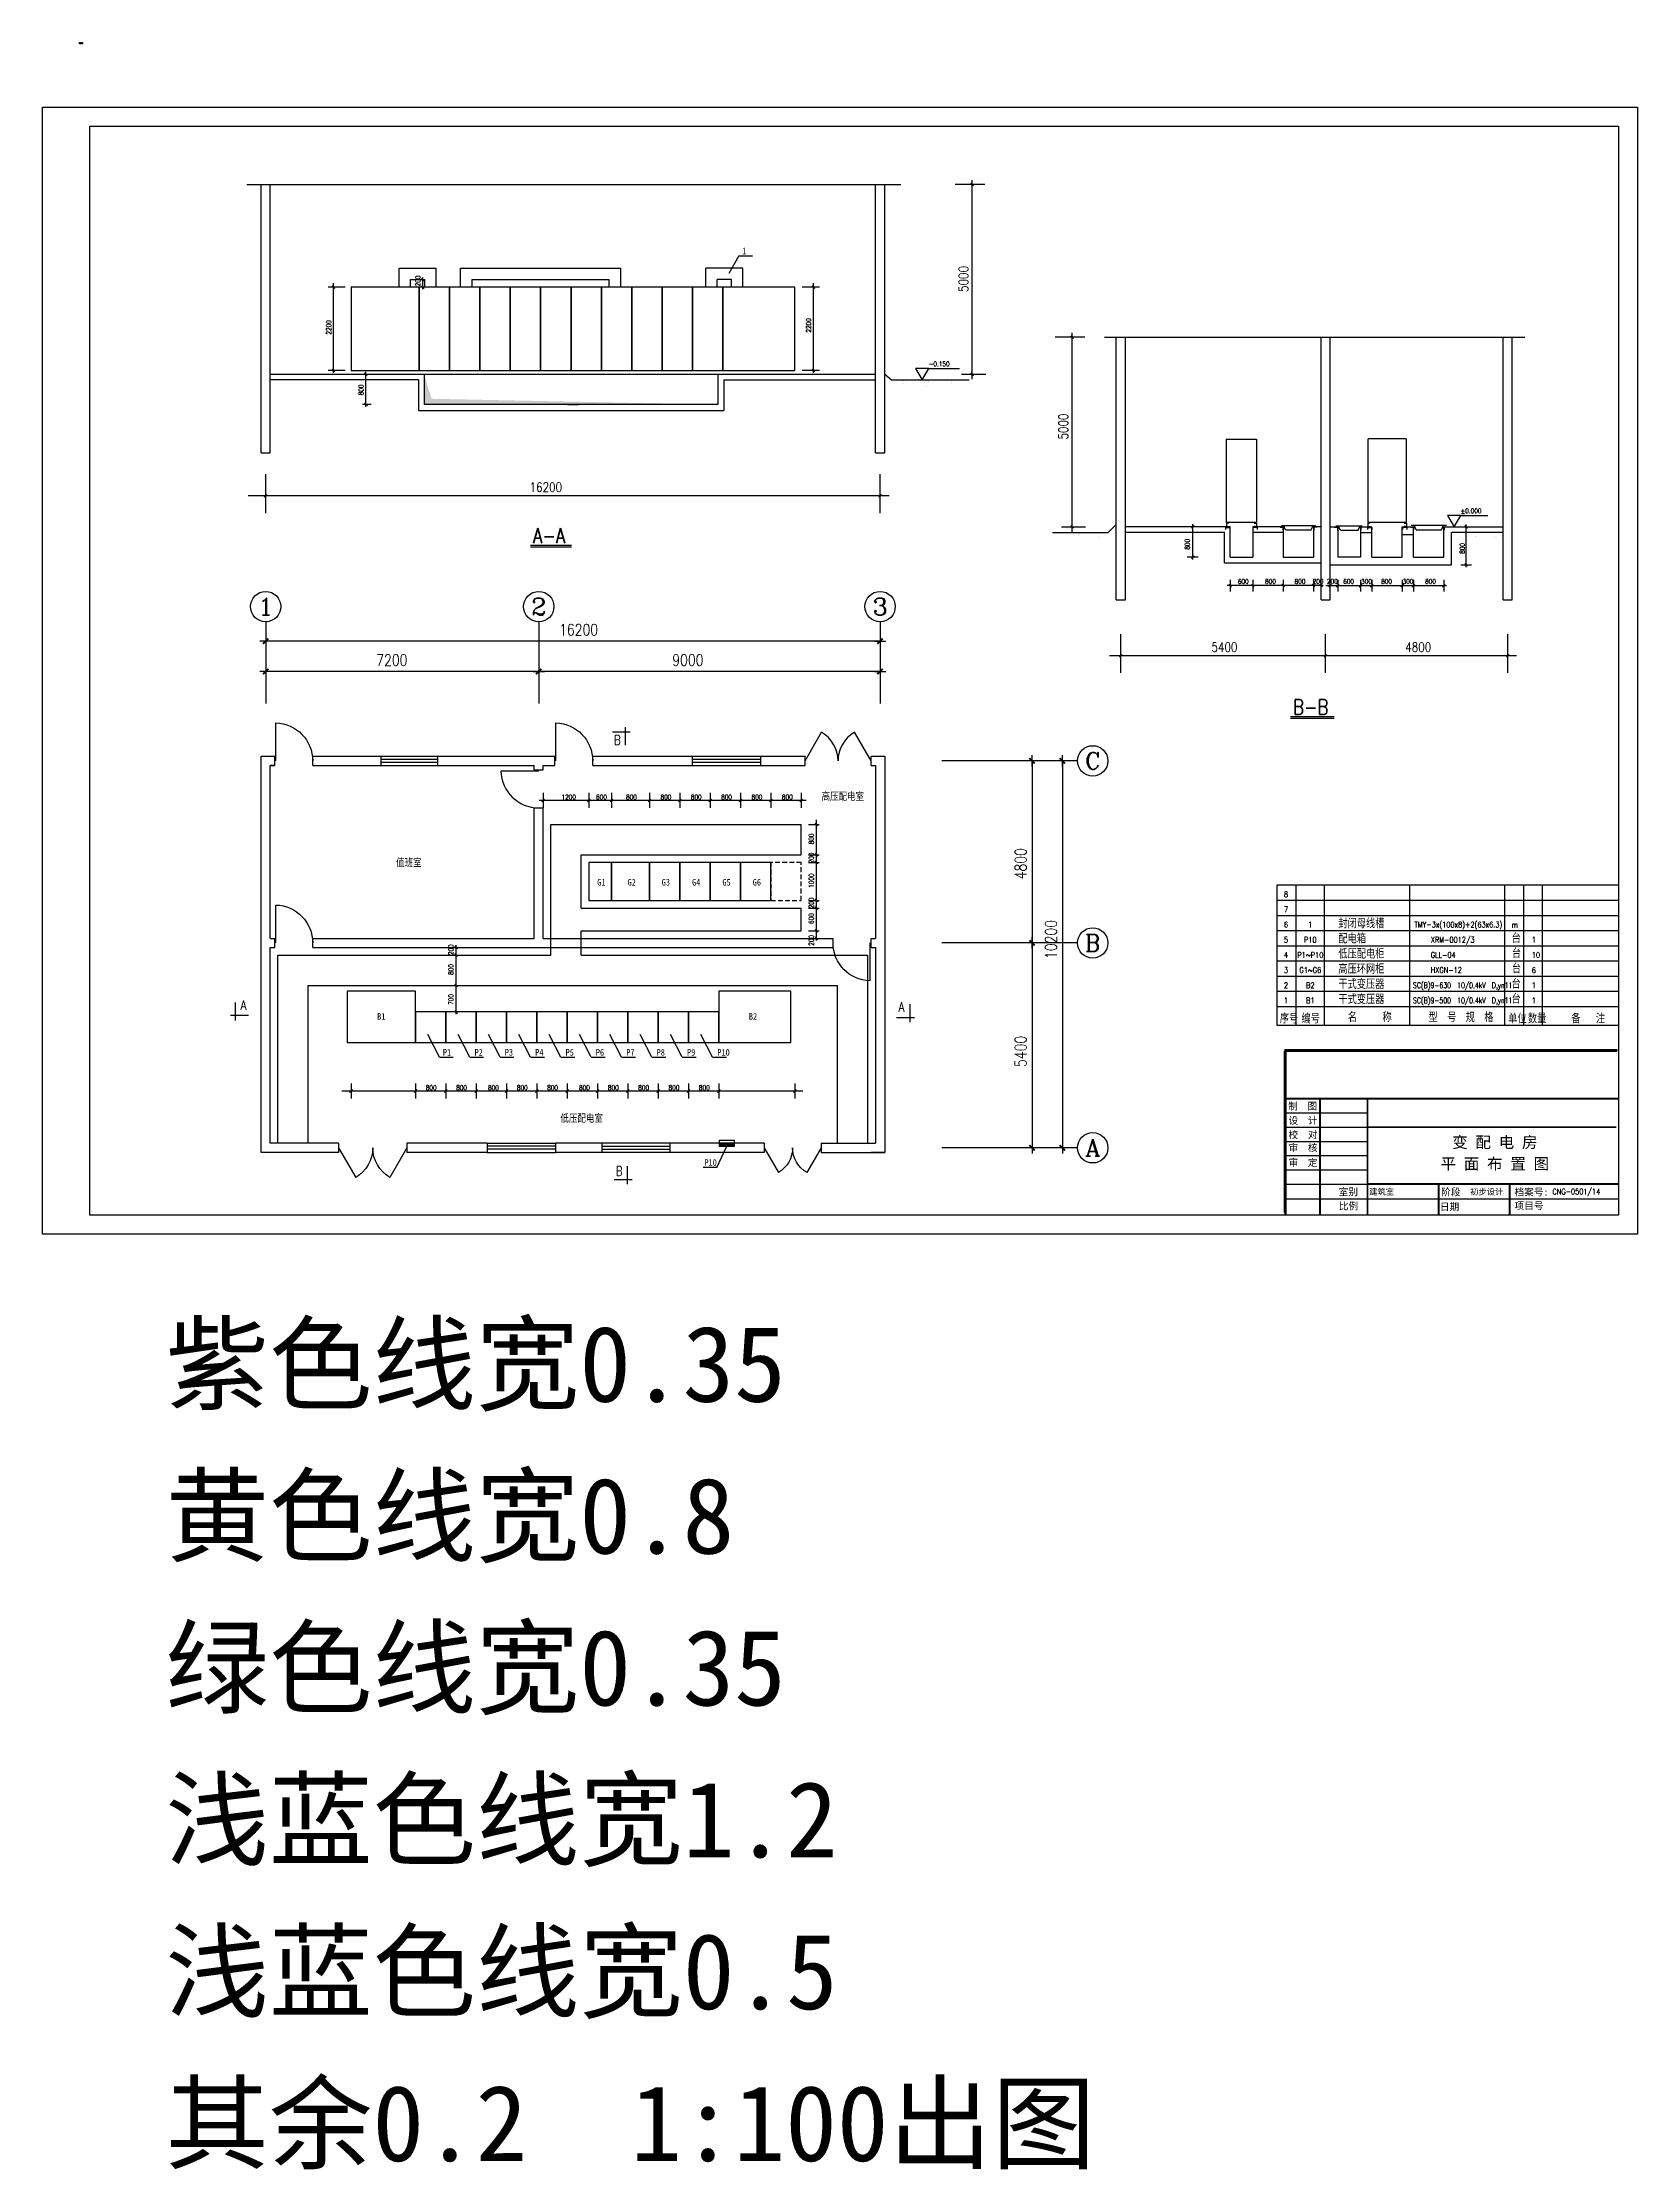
# Model space of a CAD drawing. Extents: x 594600 to 783809, y -252405 to -117187.
# Drawn here: x 699709 to 783809, y -248799 to -136668 of the extents above; entities that cross this region are included whole.
import ezdxf
from ezdxf.enums import TextEntityAlignment as Align

# ---------------------------------------------------------------- set-up
doc = ezdxf.new("R2010")
doc.units = 0
doc.header["$LTSCALE"] = 500
doc.header["$MEASUREMENT"] = 0
doc.linetypes.add('2', pattern=[3800, 3000, -300, 200, -300])
doc.linetypes.add('DASHED', pattern=[0.75, 0.5, -0.25])
doc.layers.get('0').update_dxf_attribs({"linetype": 'CONTINUOUS'})
for name, color, linetype in [('1', 1, 'CONTINUOUS'), ('3', 3, 'CONTINUOUS'), ('AXIS_TEXT', 7, 'CONTINUOUS'), ('PUB_DIM', 3, 'CONTINUOUS'), ('WINDOW_TEXT', 7, 'CONTINUOUS')]:
    doc.layers.add(name, color=color, linetype=linetype)
doc.styles.add('163', font='', dxfattribs={"width": 0.99})
doc.styles.add('COMPLEX', font='COMPLEX')
doc.styles.add('DIM_FONT', font='SIMPLEX.shx', dxfattribs={"width": 0.8})
doc.styles.add('HZ', font='romans.shx', dxfattribs={"width": 0.8, "bigfont": 'HZTXT.SHX'})
doc.styles.add('ROMANS', font='ROMANS', dxfattribs={"width": 0.8})
doc.styles.add('SIMPLEX', font='SIMPLEX.SHX')
doc.styles.add('ST', font='', dxfattribs={"width": 0.8})
doc.styles.add('仿宋', font='', dxfattribs={"width": 0.8})
doc.styles.get('163').set_extended_font_data('SimSun')
doc.styles.get('ST').set_extended_font_data('SimSun')
doc.styles.get('仿宋').set_extended_font_data('仿宋_GB2312')

# ---------------------------------------------------------------- blocks, each defined once
blk = doc.blocks.new('_DBLK1')
for p, q in [((-0.5, 0), (-0.25, -0.433)), ((0.5, 0), (0.25, -0.433))]:
    blk.add_line(p, q)
for centre, start, end in [((-0.5, 0), 300, 0), ((0.5, 0), 180, 240)]:
    blk.add_arc(centre, 0.5, start, end)
at = {"layer": 'WINDOW_TEXT', "style": 'SIMPLEX', "flags": 9}
blk.add_attdef('A', text='', height=1, dxfattribs=at).set_placement((0, 1.5), align=Align.MIDDLE)
blk = doc.blocks.new('_DIMX')
blk.add_line((-150, 0), (150, 0))
at = {"const_width": 50}
blk.add_lwpolyline([(-70, -70), (70, 70)], dxfattribs=at)
blk = doc.blocks.new('_AXISO')
blk.add_circle((0, 0), 0.5)
at = {"layer": 'AXIS_TEXT', "style": 'COMPLEX', "width": 1.041667}
blk.add_attdef('A', text='', height=0.56, dxfattribs=at).set_placement((-0.25, -0.28), (0.25, -0.28), align=Align.FIT)
blk = doc.blocks.new('M_A2ZXL')
blk.add_line((-0.472, 0), (-0.472, -1))
blk.add_arc((-0.5, 0), 1, 271.6231, 0)
blk = doc.blocks.new('M_B0OPK')
for p, q in [((-0.5, 0.5), (0.5, 0.5)), ((0.5, 0.167), (-0.5, 0.167)), ((0.5, -0.167), (-0.5, -0.167)), ((-0.5, -0.5), (0.5, -0.5))]:
    blk.add_line(p, q)
blk = doc.blocks.new('星欣设计图库02')
at = {"color": 5}
for p, q in [((0, 0), (0, 35969)), ((0, 35969), (80528, 35969)), ((80528, 0), (0, 0)), ((80528, 35969), (80528, 0))]:
    blk.add_line(p, q, dxfattribs=at)
at = {"color": 5, "const_width": 1008}
blk.add_lwpolyline([(1909, 1909), (1909, 34060), (78618, 34060), (78618, 1909), (1909, 1909)], dxfattribs=at)
at = {"color": 1, "style": '163'}
for s, height, p in [('Email：xingxinsucai@163.com  TEL:13111542600', 1959.55, (5919, 4381)), ('www.xingsc.cn', 3810.24, (8535, 9428)), ('QQ:396271936', 2449.44, (8821, 14628)), ('QQ:447255935', 2449.44, (8982, 18644)), ('星欣设计图库', 7680, (8697, 23212))]:
    blk.add_text(s, height=height, dxfattribs=at).set_placement(p)

msp = doc.modelspace()

# ---------------------------------------------------------------- linework, layer by layer
for p, q in [((699709, -199482), (699709, -140082)), ((710480, -144159), (744962, -144159)), ((711235, -158306), (711235, -144159)), ((711715, -158306), (711715, -144159)), ((743635, -158306), (743635, -144159)), ((744115, -158306), (744115, -144159)), ((749399, -144159), (747832, -144159)), ((748663, -144090), (748805, -144231)), ((748734, -154419), (748734, -143922)), ((736419, -147913), (735903, -148853)), ((736419, -147913), (737150, -147913)), ((719827, -149227), (719686, -149086)), ((719759, -149677), (719759, -149061)), ((715670, -149559), (714763, -149559)), ((715125, -149630), (714984, -149488)), ((715054, -154077), (715054, -149346)), ((719830, -149630), (719688, -149488)), ((740671, -149559), (739764, -149559)), ((740431, -149630), (740289, -149488)), ((740360, -154077), (740360, -149346)), ((754666, -152206), (753099, -152206)), ((753930, -152137), (754072, -152278)), ((754001, -162466), (754001, -151969)), ((755702, -152206), (777878, -152206)), ((756327, -166052), (756327, -152206)), ((756807, -166052), (756807, -152206)), ((767127, -166052), (767127, -152206)), ((767607, -166052), (767607, -152206)), ((776727, -166052), (776727, -152206)), ((777207, -166052), (777207, -152206)), ((711715, -154159), (743635, -154159)), ((715670, -153959), (714763, -153959)), ((715125, -154030), (714984, -153888)), ((716833, -154227), (716692, -154086)), ((716765, -155877), (716765, -154021)), ((735625, -154459), (743635, -154459)), ((740671, -153959), (739764, -153959)), ((740431, -154030), (740289, -153888)), ((744115, -154159), (744483, -154459)), ((744483, -154459), (748564, -154459)), ((745748, -153853), (746098, -154459)), ((746448, -153853), (745748, -153853)), ((746098, -154459), (746448, -153853)), ((746448, -153853), (748063, -153853)), ((748168, -154159), (749442, -154159)), ((748663, -154090), (748805, -154231)), ((716836, -155830), (716694, -155688)), ((735325, -155759), (719825, -155759)), ((727396, -155759), (727972, -155759)), ((711235, -158306), (711715, -158306)), ((743635, -158306), (744115, -158306)), ((711475, -161472), (711475, -159429)), ((743875, -161472), (743875, -159429)), ((744355, -160571), (710550, -160571)), ((711544, -160502), (711403, -160644)), ((743944, -160502), (743803, -160644)), ((752962, -162506), (755891, -162506)), ((753435, -162206), (754709, -162206)), ((753930, -162137), (754072, -162278)), ((756327, -162086), (755898, -162506)), ((762327, -162206), (756807, -162206)), ((762027, -162506), (756807, -162506)), ((760431, -162137), (760290, -162279)), ((760363, -163923), (760363, -162068)), ((762027, -164106), (762027, -162506)), ((762327, -163806), (762327, -162206)), ((763527, -162206), (763527, -163806)), ((765127, -162206), (763527, -162206)), ((765127, -162506), (763527, -162506)), ((766827, -162151), (765034, -162151)), ((765127, -162206), (765127, -163806)), ((765260, -162370), (765139, -162151)), ((766592, -162370), (765260, -162370)), ((766592, -162370), (766713, -162151)), ((766727, -162206), (766727, -163806)), ((767127, -162206), (766727, -162206)), ((767607, -162206), (768007, -162206)), ((767908, -162151), (769301, -162151)), ((768007, -162206), (768007, -163806)), ((768142, -162370), (768022, -162151)), ((768142, -162370), (769075, -162370)), ((769075, -162370), (769195, -162151)), ((769207, -162206), (769207, -163806)), ((769207, -162206), (769807, -162206)), ((769207, -162506), (769807, -162506)), ((769807, -163806), (769807, -162206)), ((771407, -163806), (771407, -162206)), ((771407, -162206), (772007, -162206)), ((771881, -162106), (773733, -162106)), ((772007, -163806), (772007, -162206)), ((772138, -162358), (772029, -162106)), ((772138, -162358), (773477, -162358)), ((773477, -162358), (773586, -162106)), ((773607, -163806), (773607, -162206)), ((773793, -161600), (774143, -162206)), ((774493, -161600), (773793, -161600)), ((774007, -164206), (774007, -162506)), ((774143, -162206), (774493, -161600)), ((774493, -161600), (775915, -161600)), ((774527, -161492), (774692, -161492)), ((774703, -162135), (774844, -162276)), ((774771, -164321), (774771, -162086)), ((725436, -163256), (727597, -163256)), ((771407, -162606), (772007, -162606)), ((760643, -163806), (760068, -163806)), ((760434, -163735), (760292, -163876)), ((762027, -164106), (767127, -164106)), ((762327, -163806), (763527, -163806)), ((765127, -163806), (766727, -163806)), ((767607, -164206), (774007, -164206)), ((769207, -163806), (768007, -163806)), ((769807, -163806), (771407, -163806)), ((774491, -164203), (775066, -164203)), ((774701, -164133), (774842, -164274)), ((767232, -165299), (762169, -165299)), ((762263, -165240), (762405, -165381)), ((762327, -164999), (762327, -165609)), ((763463, -165240), (763605, -165381)), ((763527, -164999), (763527, -165609)), ((765057, -165228), (765198, -165369)), ((765127, -164999), (765127, -165609)), ((766657, -165228), (766798, -165369)), ((766727, -164999), (766727, -165609)), ((767057, -165228), (767198, -165369)), ((767381, -165299), (773741, -165299)), ((767671, -165240), (767530, -165381)), ((768078, -165233), (767937, -165375)), ((768007, -164999), (768007, -165609)), ((769278, -165233), (769137, -165375)), ((769207, -164999), (769207, -165609)), ((769878, -165233), (769737, -165375)), ((769807, -164999), (769807, -165609)), ((771471, -165240), (771330, -165381)), ((771407, -164999), (771407, -165609)), ((772071, -165240), (771930, -165381)), ((772007, -164999), (772007, -165609)), ((773671, -165240), (773530, -165381)), ((773607, -164999), (773607, -165609)), ((756327, -166052), (756807, -166052)), ((767127, -166052), (767607, -166052)), ((776727, -166052), (777207, -166052)), ((756567, -169906), (756567, -167863)), ((767367, -169906), (767367, -167863)), ((776967, -169906), (776967, -167863)), ((777438, -169006), (755968, -169006)), ((756637, -168936), (756495, -169078)), ((767437, -168936), (767295, -169078)), ((777037, -168936), (776895, -169078)), ((765510, -172290), (767822, -172290)), ((733984, -174298), (737584, -174298)), ((737584, -174458), (733984, -174458)), ((737584, -174618), (733984, -174618)), ((733984, -174778), (737584, -174778)), ((739970, -176622), (725901, -176622)), ((726186, -176551), (726044, -176693)), ((726115, -176224), (726115, -177020)), ((728586, -176551), (728444, -176693)), ((728515, -176224), (728515, -177020)), ((729786, -176551), (729644, -176693)), ((729715, -176224), (729715, -177020)), ((731786, -176551), (731644, -176693)), ((731715, -176224), (731715, -177020)), ((733386, -176551), (733244, -176693)), ((733315, -176224), (733315, -177020)), ((734986, -176551), (734844, -176693)), ((734915, -176224), (734915, -177020)), ((736586, -176551), (736444, -176693)), ((736515, -176224), (736515, -177020)), ((738186, -176551), (738044, -176693)), ((738115, -176224), (738115, -177020)), ((739786, -176551), (739644, -176693)), ((739715, -176224), (739715, -177020)), ((726515, -184778), (726515, -177898)), ((726515, -177898), (739715, -177898)), ((739715, -179498), (739715, -177898)), ((740449, -177828), (740591, -177969)), ((728115, -182298), (728115, -179498)), ((728115, -179498), (739715, -179498)), ((740449, -179428), (740591, -179569)), ((740449, -179828), (740591, -179969)), ((765809, -188482), (765809, -181082)), ((767309, -188482), (767309, -181082)), ((771809, -188482), (771809, -181082)), ((776809, -188482), (776809, -181082)), ((777809, -188482), (777809, -181082)), ((778809, -188482), (778809, -181082)), ((728115, -182298), (739715, -182298)), ((739715, -183498), (739715, -182298)), ((740449, -181828), (740591, -181969)), ((740449, -182228), (740591, -182369)), ((764809, -181882), (782809, -181882)), ((764809, -182682), (782809, -182682)), ((728115, -184778), (728115, -183498)), ((728115, -183498), (739715, -183498)), ((740449, -183428), (740591, -183569)), ((740449, -183828), (740591, -183969)), ((764809, -183482), (782809, -183482)), ((712115, -194698), (712115, -184778)), ((712115, -184778), (726515, -184778)), ((721448, -184308), (721590, -184449)), ((721448, -184708), (721590, -184849)), ((728115, -184778), (743235, -184778)), ((743235, -194698), (743235, -184778)), ((764809, -184282), (782809, -184282)), ((764809, -185082), (782809, -185082)), ((764809, -185882), (782809, -185882)), ((713715, -194698), (713715, -186378)), ((713715, -186378), (741635, -186378)), ((721448, -186308), (721590, -186449)), ((741635, -194698), (741635, -186378)), ((764809, -186682), (782809, -186682)), ((721448, -187708), (721590, -187849)), ((764809, -187482), (782809, -187482)), ((720638, -190162), (720019, -188959)), ((722238, -190162), (721619, -188959)), ((723838, -190162), (723219, -188959)), ((725438, -190162), (724819, -188959)), ((727038, -190162), (726419, -188959)), ((728638, -190162), (728019, -188959)), ((730238, -190162), (729619, -188959)), ((731838, -190162), (731219, -188959)), ((733438, -190162), (732819, -188959)), ((735038, -190162), (734419, -188959)), ((720638, -190162), (721369, -190162)), ((722238, -190162), (722969, -190162)), ((723838, -190162), (724569, -190162)), ((725438, -190162), (726169, -190162)), ((727038, -190162), (727769, -190162)), ((728638, -190162), (729369, -190162)), ((730238, -190162), (730969, -190162)), ((731838, -190162), (732569, -190162)), ((733438, -190162), (734169, -190162)), ((735038, -190162), (735769, -190162)), ((715975, -191545), (715975, -192341)), ((715975, -191545), (715975, -192341)), ((719375, -191545), (719375, -192341)), ((719375, -191545), (719375, -192341)), ((720975, -191545), (720975, -192341)), ((720975, -191545), (720975, -192341)), ((722575, -191545), (722575, -192341)), ((722575, -191545), (722575, -192341)), ((724175, -191545), (724175, -192341)), ((724175, -191545), (724175, -192341)), ((725775, -191545), (725775, -192341)), ((725775, -191545), (725775, -192341)), ((727375, -191545), (727375, -192341)), ((727375, -191545), (727375, -192341)), ((728975, -191545), (728975, -192341)), ((728975, -191545), (728975, -192341)), ((730575, -191545), (730575, -192341)), ((730575, -191545), (730575, -192341)), ((732175, -191545), (732175, -192341)), ((732175, -191545), (732175, -192341)), ((733775, -191545), (733775, -192341)), ((733775, -191545), (733775, -192341)), ((735375, -191545), (735375, -192341)), ((735375, -191545), (735375, -192341)), ((739375, -191545), (739375, -192341)), ((739375, -191545), (739375, -192341)), ((739798, -191943), (715483, -191943)), ((716046, -191872), (715904, -192014)), ((719446, -191872), (719304, -192014)), ((721046, -191872), (720904, -192014)), ((722646, -191872), (722504, -192014)), ((724246, -191872), (724104, -192014)), ((725846, -191872), (725704, -192014)), ((727446, -191872), (727304, -192014)), ((729046, -191872), (728904, -192014)), ((730646, -191872), (730504, -192014)), ((732246, -191872), (732104, -192014)), ((733846, -191872), (733704, -192014)), ((735446, -191872), (735304, -192014)), ((739446, -191872), (739304, -192014)), ((723158, -194698), (726758, -194698)), ((726758, -194858), (723158, -194858)), ((726758, -195018), (723158, -195018)), ((732792, -194698), (729192, -194698)), ((729192, -194858), (732792, -194858)), ((729192, -195018), (732792, -195018)), ((735266, -195970), (735788, -194848)), ((723158, -195178), (726758, -195178)), ((732792, -195178), (729192, -195178)), ((735266, -195970), (734536, -195970))]:
    msp.add_line(p, q)
at = {"color": 3}
for p, q in [((718515, -149559), (718515, -148559)), ((718515, -148559), (720471, -148559)), ((720471, -149559), (720471, -148559)), ((721755, -149559), (721755, -148559)), ((721755, -148559), (730196, -148559)), ((730196, -149559), (730196, -148559)), ((736635, -148559), (734679, -148559)), ((734679, -149559), (734679, -148559)), ((736635, -149559), (736635, -148559)), ((719115, -149159), (719871, -149159)), ((719115, -149559), (719115, -149159)), ((719871, -149559), (719871, -149159)), ((722355, -149559), (722355, -149159)), ((722355, -149159), (729596, -149159)), ((729596, -149559), (729596, -149159)), ((735279, -149559), (735279, -149159)), ((736035, -149159), (735279, -149159)), ((736035, -149559), (736035, -149159)), ((762127, -157573), (762127, -161973)), ((762127, -157573), (763727, -157573)), ((763727, -157573), (763727, -161973)), ((771607, -157567), (769607, -157567)), ((769607, -161967), (769607, -157567)), ((771607, -157567), (771607, -161967)), ((762091, -162234), (762091, -162337)), ((762091, -162234), (762321, -162234)), ((763727, -161973), (762127, -161973)), ((762141, -162012), (762141, -162183)), ((762263, -162012), (762141, -162012)), ((762141, -162183), (762263, -162183)), ((762321, -162234), (762321, -162337)), ((763533, -162234), (763533, -162337)), ((763764, -162234), (763533, -162234)), ((763592, -162012), (763713, -162012)), ((763713, -162183), (763592, -162183)), ((763713, -162012), (763713, -162183)), ((763764, -162234), (763764, -162337)), ((764961, -162222), (765111, -162222)), ((765111, -162222), (765111, -162372)), ((766894, -162222), (766744, -162222)), ((766744, -162222), (766744, -162372)), ((767841, -162222), (767991, -162222)), ((767991, -162222), (767991, -162372)), ((769224, -162222), (769224, -162372)), ((769374, -162222), (769224, -162222)), ((769571, -162234), (769801, -162234)), ((769571, -162234), (769571, -162337)), ((769588, -162008), (769588, -162180)), ((769709, -162008), (769588, -162008)), ((769588, -162180), (769709, -162180)), ((771607, -161967), (769607, -161967)), ((769801, -162234), (769801, -162337)), ((771644, -162234), (771413, -162234)), ((771413, -162234), (771413, -162337)), ((771505, -162008), (771627, -162008)), ((771627, -162180), (771505, -162180)), ((771627, -162008), (771627, -162180)), ((771644, -162234), (771644, -162337)), ((771841, -162222), (771991, -162222)), ((771991, -162222), (771991, -162372)), ((773624, -162222), (773624, -162372)), ((773774, -162222), (773624, -162222)), ((729755, -173007), (730701, -173007)), ((730445, -173708), (730445, -172762)), ((710569, -187970), (709623, -187970)), ((709868, -187280), (709868, -188226)), ((720975, -189378), (720975, -187778)), ((744742, -188063), (745688, -188063)), ((745444, -187373), (745444, -188319)), ((730538, -195909), (730538, -196855)), ((729848, -196610), (730794, -196610))]:
    msp.add_line(p, q, dxfattribs=at)
at = {"color": 7}
for p, q in [((720027, -149559), (719575, -149559)), ((719525, -154459), (711715, -154459)), ((719525, -154459), (719525, -156059)), ((719825, -154159), (719825, -155759)), ((735325, -154159), (735325, -155759)), ((735625, -154459), (735625, -156059)), ((717033, -155759), (716581, -155759)), ((719525, -156059), (735625, -156059)), ((773607, -162206), (776727, -162206)), ((776727, -162506), (774007, -162506)), ((772007, -163806), (773607, -163806)), ((711475, -167206), (711475, -171510)), ((725875, -167206), (725875, -171510)), ((743875, -167206), (743875, -171510)), ((711235, -195178), (711235, -174298)), ((711235, -174298), (711955, -174298)), ((711715, -183898), (711715, -174778)), ((711955, -174778), (711715, -174778)), ((711715, -174778), (711955, -174778)), ((711955, -174778), (711955, -174298)), ((713955, -174298), (726720, -174298)), ((713955, -174778), (713955, -174298)), ((713955, -174778), (725635, -174778)), ((717543, -174298), (717543, -174778)), ((720543, -174298), (720543, -174778)), ((725635, -175018), (725635, -174778)), ((726115, -174778), (726720, -174778)), ((726115, -175018), (726115, -174778)), ((726720, -174778), (726720, -174298)), ((728720, -174778), (728720, -174298)), ((728720, -174298), (739915, -174298)), ((728720, -174778), (739915, -174778)), ((733984, -174778), (733984, -174298)), ((737584, -174778), (737584, -174298)), ((739915, -174778), (739915, -174298)), ((743395, -174298), (744115, -174298)), ((743395, -174778), (743395, -174298)), ((743395, -174778), (743635, -174778)), ((743635, -174778), (743635, -183898)), ((744115, -174298), (744115, -195178)), ((754285, -174538), (747129, -174538)), ((725635, -175018), (726115, -175018)), ((725635, -183898), (725635, -177018)), ((725635, -177018), (726115, -177018)), ((726115, -183898), (726115, -177018)), ((740096, -177898), (740668, -177898)), ((740520, -184005), (740520, -177647)), ((740096, -179498), (740668, -179498)), ((740096, -179898), (740668, -179898)), ((740096, -181898), (740668, -181898)), ((740096, -182298), (740668, -182298)), ((740096, -183498), (740668, -183498)), ((711715, -183898), (711955, -183898)), ((711715, -194698), (711715, -184378)), ((711715, -184378), (711955, -184378)), ((711955, -184378), (711955, -183898)), ((713955, -183898), (725635, -183898)), ((713955, -184378), (713955, -183898)), ((713955, -184378), (741395, -184378)), ((720028, -184378), (720601, -184378)), ((721519, -187885), (721519, -184256)), ((726115, -183898), (741395, -183898)), ((741395, -184378), (741395, -183898)), ((743395, -183898), (743635, -183898)), ((743395, -184378), (743395, -183898)), ((743395, -184378), (743635, -184378)), ((743635, -184378), (743635, -194698)), ((754285, -184138), (747129, -184138)), ((765199, -189849), (782699, -189849)), ((765199, -198349), (765199, -189849)), ((765199, -192349), (782699, -192349)), ((765199, -193099), (769574, -193099)), ((765199, -193849), (769574, -193849)), ((715323, -194698), (711715, -194698)), ((715323, -194698), (715323, -195178)), ((723158, -194698), (718923, -194698)), ((718923, -194698), (718923, -195178)), ((723158, -194698), (723158, -195178)), ((737760, -194698), (726758, -194698)), ((726758, -194698), (726758, -195178)), ((729192, -194698), (729192, -195178)), ((732792, -194698), (732792, -195178)), ((737760, -194698), (737760, -195178)), ((737760, -194698), (737760, -195178)), ((740760, -194698), (743635, -194698)), ((740760, -194698), (740760, -195178)), ((754285, -194938), (747129, -194938)), ((765199, -194599), (769574, -194599)), ((715323, -195178), (711235, -195178)), ((723158, -195178), (718923, -195178)), ((737760, -195178), (726758, -195178)), ((740760, -195178), (744115, -195178)), ((744115, -195178), (743395, -195178)), ((765199, -195349), (769574, -195349)), ((765199, -196099), (769574, -196099))]:
    msp.add_line(p, q, dxfattribs=at)
at = {"color": 1}
for p, q in [((725436, -163162), (727597, -163162)), ((765510, -172196), (767822, -172196))]:
    msp.add_line(p, q, dxfattribs=at)
at = {"color": 7, "linetype": 'ByBlock'}
for p, q in [((743873, -168228), (711477, -168228)), ((725873, -169828), (711477, -169828)), ((733073, -169828), (725877, -169828)), ((743873, -169828), (733077, -169828)), ((751885, -174540), (751885, -184136)), ((753485, -174540), (753485, -194936)), ((751885, -184140), (751885, -194936))]:
    msp.add_line(p, q, dxfattribs=at)
at = {"color": 4}
for p, q in [((764809, -181082), (782809, -181082)), ((764809, -188482), (764809, -181082))]:
    msp.add_line(p, q, dxfattribs=at)
at = {"color": 7, "linetype": 'Continuous'}
msp.add_line((765199, -196849), (769574, -196849), dxfattribs=at)
at = {"color": 7}
for points in [[(699709, -199482), (699709, -140082), (783809, -140082), (783809, -199482)], [(735388, -194848), (736188, -194848), (736188, -194548), (735388, -194548)]]:
    msp.add_lwpolyline(points, close=True, dxfattribs=at)
at = {"color": 2}
msp.add_lwpolyline([(702209, -198482), (702209, -141082), (782809, -141082), (782809, -198482)], close=True, dxfattribs=at)
at = {"color": 3}
for points in [[(719575, -153959), (719575, -149559), (715975, -149559), (715975, -153959)], [(719575, -153959), (721175, -153959), (721175, -149559), (719575, -149559)], [(721175, -153959), (722775, -153959), (722775, -149559), (721175, -149559)], [(722775, -153959), (724375, -153959), (724375, -149559), (722775, -149559)], [(724375, -153959), (725975, -153959), (725975, -149559), (724375, -149559)], [(725975, -153959), (727575, -153959), (727575, -149559), (725975, -149559)], [(727575, -153959), (729175, -153959), (729175, -149559), (727575, -149559)], [(729175, -153959), (730775, -153959), (730775, -149559), (729175, -149559)], [(730775, -153959), (732375, -153959), (732375, -149559), (730775, -149559)], [(732375, -153959), (733975, -153959), (733975, -149559), (732375, -149559)], [(733975, -153959), (735575, -153959), (735575, -149559), (733975, -149559)], [(735575, -153959), (739375, -153959), (739375, -149559), (735575, -149559)], [(728515, -181898), (729715, -181898), (729715, -179898), (728515, -179898)], [(729715, -181898), (731715, -181898), (731715, -179898), (729715, -179898)], [(731715, -181898), (733315, -181898), (733315, -179898), (731715, -179898)], [(733315, -181898), (734915, -181898), (734915, -179898), (733315, -179898)], [(734915, -181898), (736515, -181898), (736515, -179898), (734915, -179898)], [(736515, -181898), (738115, -181898), (738115, -179898), (736515, -179898)], [(715775, -189378), (719375, -189378), (719375, -186678), (715775, -186678)], [(735375, -189378), (739175, -189378), (739175, -186678), (735375, -186678)], [(719375, -189378), (720975, -189378), (720975, -187778), (719375, -187778)], [(720975, -189378), (722575, -189378), (722575, -187778), (720975, -187778)], [(722575, -189378), (724175, -189378), (724175, -187778), (722575, -187778)], [(724175, -189378), (725775, -189378), (725775, -187778), (724175, -187778)], [(725775, -189378), (727375, -189378), (727375, -187778), (725775, -187778)], [(727375, -189378), (728975, -189378), (728975, -187778), (727375, -187778)], [(728975, -189378), (730575, -189378), (730575, -187778), (728975, -187778)], [(730575, -189378), (732175, -189378), (732175, -187778), (730575, -187778)], [(732175, -189378), (733775, -189378), (733775, -187778), (732175, -187778)], [(733775, -189378), (735375, -189378), (735375, -187778), (733775, -187778)]]:
    msp.add_lwpolyline(points, close=True, dxfattribs=at)
at = {"const_width": 1.4}
for points in [[(745057, -154489), (745287, -154591), (745108, -154668), (745236, -154770), (745134, -154924)], [(746341, -154495), (746200, -154801)], [(746433, -154503), (746292, -154808)], [(747508, -154489), (747739, -154591), (747560, -154668), (747688, -154770), (747585, -154924)], [(754162, -162523), (754393, -162625), (754213, -162702), (754341, -162804), (754239, -162958)], [(755447, -162529), (755306, -162834)], [(755538, -162536), (755397, -162842)], [(775209, -162525), (775439, -162628), (775260, -162704), (775388, -162807), (775286, -162960)], [(776396, -162531), (776255, -162837)], [(776488, -162539), (776346, -162845)]]:
    msp.add_lwpolyline(points, dxfattribs=at)
at = {"linetype": 'DASHED'}
msp.add_lwpolyline([(738115, -181898), (739715, -181898), (739715, -179898), (738115, -179898)], close=True, dxfattribs=at)
at = {"color": 7, "const_width": 100}
for points in [[(767074, -198482), (767074, -192349)], [(769574, -198482), (769574, -192349)], [(769574, -196849), (782809, -196849)]]:
    msp.add_lwpolyline(points, dxfattribs=at)
at = {"color": 7, "linetype": 'Continuous', "const_width": 100}
for points in [[(773324, -198482), (773324, -196849)], [(777074, -196849), (777074, -198482)]]:
    msp.add_lwpolyline(points, dxfattribs=at)
at = {"color": 7}
msp.add_lwpolyline([(765199, -197626), (769545, -197626)], dxfattribs=at)
at = {"color": 7, "linetype": 'Continuous'}
msp.add_lwpolyline([(769556, -197626), (782791, -197626)], dxfattribs=at)
msp.add_circle((743875, -166406), 800)
at = {"color": 7, "linetype": 'ByBlock'}
for p in [(711475, -168228), (711475, -169828), (725875, -169828), (751885, -184138), (751885, -194938), (753485, -194938)]:
    msp.add_point(p, dxfattribs=at)
at = {"color": 7}
for points in [[(719825, -154159), (720222, -155450), (719825, -155759), (735325, -155759)], [(736188, -194848), (736188, -194698), (735388, -194848), (735388, -194698)]]:
    msp.add_solid(points, dxfattribs=at)
at = {"layer": '1', "color": 2, "linetype": 'Continuous'}
msp.add_line((782809, -188482), (764809, -188482), dxfattribs=at)
at = {"layer": '1', "color": 7}
msp.add_line((782754, -189799), (765254, -189799), dxfattribs=at)
msp.add_line((782754, -189799), (765254, -189799), dxfattribs=at)
msp.add_line((782754, -189799), (765254, -189799), dxfattribs=at)
for points, const_width in [([(782754, -189799), (765196, -189799)], 125), ([(765254, -198482), (765254, -189799)], 125), ([(782809, -192349), (765199, -192349)], 100), ([(769574, -193849), (782699, -193849)], 100)]:
    msp.add_lwpolyline(points, dxfattribs=dict(at, const_width=const_width))

# ---------------------------------------------------------------- block references
at = {"color": 7}
ref = msp.add_blockref('_AXISO', (711475, -166406), dxfattribs=dict(at, xscale=1600, yscale=1600, zscale=1600))
ref.add_attrib('A', '1', dxfattribs={"layer": 'AXIS_TEXT', "height": 896, "style": 'COMPLEX', "width": 2.083333}).set_placement((711075, -166854), (711875, -166854), align=Align.FIT)
ref = msp.add_blockref('_AXISO', (725875, -166406), dxfattribs=dict(at, xscale=1600, yscale=1600, zscale=1600))
ref.add_attrib('A', '2', dxfattribs={"layer": 'AXIS_TEXT', "height": 896, "style": 'COMPLEX', "width": 1.339286}).set_placement((725475, -166854), (726275, -166854), align=Align.FIT)
at = {"color": 7, "linetype": 'ByBlock', "xscale": 2, "yscale": 2, "zscale": 2}
for p, rotation in [((711475, -168228), 180), ((711475, -169828), 180), ((725875, -169828), 180), ((751885, -174538), 90), ((753485, -174538), 90), ((751885, -184138), 270), ((751885, -184138), 90), ((751885, -194938), 270), ((753485, -194938), 270)]:
    msp.add_blockref('_DIMX', p, dxfattribs=dict(at, rotation=rotation))
for p in [(743875, -168228), (725875, -169828), (743875, -169828)]:
    msp.add_blockref('_DIMX', p, dxfattribs=at)
at = {"color": 7}
for name, p, xscale, yscale, zscale, rotation in [('M_A2ZXL', (712955, -174538), -2000, 2000, 2000, 180), ('M_A2ZXL', (727720, -174538), -2000, 2000, 2000, 180), ('_DBLK1', (741655, -174538), 3480, 3480, 3480, 180), ('M_A2ZXL', (725875, -176018), 2000, 2000, 2000, 270), ('M_A2ZXL', (712955, -184138), -2000, 2000, 2000, 180)]:
    msp.add_blockref(name, p, dxfattribs=dict(at, xscale=xscale, yscale=yscale, zscale=zscale, rotation=rotation))
ref = msp.add_blockref('_AXISO', (755085, -174538), dxfattribs=dict(at, xscale=1600, yscale=1600, zscale=1600))
ref.add_attrib('A', 'C', dxfattribs={"layer": 'AXIS_TEXT', "height": 896, "style": 'COMPLEX', "width": 1.25}).set_placement((754685, -174986), (755485, -174986), align=Align.FIT)
for name, p, xscale, yscale, zscale in [('M_B0OPK', (719043, -174538), 3000, 480, 3000), ('M_A2ZXL', (742395, -184138), -2000, 2000, 2000), ('_DBLK1', (717123, -194938), -3600, 3600, 3600), ('_DBLK1', (739260, -194938), -3000, 3000, 3000)]:
    msp.add_blockref(name, p, dxfattribs=dict(at, xscale=xscale, yscale=yscale, zscale=zscale))
ref = msp.add_blockref('_AXISO', (755085, -184138), dxfattribs=dict(at, xscale=1600, yscale=1600, zscale=1600))
ref.add_attrib('A', 'B', dxfattribs={"layer": 'AXIS_TEXT', "height": 896, "style": 'COMPLEX', "width": 1.102941}).set_placement((754685, -184586), (755485, -184586), align=Align.FIT)
at = {"color": 7, "xscale": 1600, "yscale": 1600, "zscale": 1600}
msp.add_blockref('_AXISO', (755085, -194938), dxfattribs=at).add_auto_attribs({'A': 'A'})
at = {"layer": 'PUB_DIM', "xscale": 0.001999999978579581, "yscale": 0.002000000007683411, "zscale": 0.002}
msp.add_blockref('星欣设计图库02', (701659, -136740), dxfattribs=at)

# ---------------------------------------------------------------- texts
for s, height, style, width, p in [('1', 350, '仿宋', 0.8, (736600, -147830)), ('-0.150', 250, 'ROMANS', 0.8, (746436, -153734)), ('16200', 500, 'ROMANS', 0.8, (725390, -160358)), ('+0.000', 250, 'ROMANS', 0.8, (774481, -161481)), ('A-A', 800, 'ROMANS', 0.8, (725575, -163065)), ('600', 250, 'ROMANS', 0.8, (762737, -165206)), ('800', 250, 'ROMANS', 0.8, (764173, -165206)), ('800', 250, 'ROMANS', 0.8, (765728, -165206)), ('200', 250, 'ROMANS', 0.8, (766682, -165206)), ('200', 250, 'ROMANS', 0.8, (767433, -165206)), ('600', 250, 'ROMANS', 0.8, (768293, -165206)), ('300', 250, 'ROMANS', 0.8, (769236, -165206)), ('800', 250, 'ROMANS', 0.8, (770294, -165206)), ('300', 250, 'ROMANS', 0.8, (771421, -165206)), ('800', 250, 'ROMANS', 0.8, (772611, -165206)), ('5400', 500, 'ROMANS', 0.8, (761345, -168792)), ('4800', 500, 'ROMANS', 0.8, (771565, -168792)), ('B-B', 800, 'ROMANS', 0.8, (765649, -172099)), ('B', 500, 'ROMANS', 0.8, (729842, -173689)), ('1200', 250, 'ROMANS', 0.8, (727075, -176572)), ('600', 250, 'ROMANS', 0.8, (728896, -176572)), ('800', 250, 'ROMANS', 0.8, (730475, -176572)), ('800', 250, 'ROMANS', 0.8, (732295, -176572)), ('800', 250, 'ROMANS', 0.8, (733895, -176572)), ('800', 250, 'ROMANS', 0.8, (735495, -176572)), ('800', 250, 'ROMANS', 0.8, (737095, -176572)), ('800', 250, 'ROMANS', 0.8, (738695, -176572)), ('高压配电室', 400, '仿宋', 0.8, (740788, -176604)), ('值班室', 400, '仿宋', 0.8, (718350, -180096)), ('G1', 350, '仿宋', 0.8, (728958, -181113)), ('G2', 350, '仿宋', 0.8, (730558, -181113)), ('G3', 350, '仿宋', 0.8, (732358, -181113)), ('G4', 350, '仿宋', 0.8, (733958, -181113)), ('G5', 350, '仿宋', 0.8, (735558, -181113)), ('G6', 350, '仿宋', 0.8, (737158, -181113)), ('8', 300, 'HZ', 0.8, (765169, -181720)), ('7', 300, 'HZ', 0.8, (765169, -182520)), ('5', 300, 'HZ', 0.8, (765169, -184120)), ('6', 300, 'HZ', 0.8, (765169, -183320)), ('封闭母线槽', 450, 'HZ', 0.8, (768037, -183357)), ('配电箱', 450, 'HZ', 0.8, (768037, -184157)), ('TMY-3x(100x8)+2(63x6.3)', 300, 'HZ', 0.8, (772048, -183320)), ('XRM-0012/3', 300, 'HZ', 0.8, (772908, -184120)), ('台', 450, 'HZ', 0.8, (777177, -184136)), ('m', 300, 'HZ', 0.8, (777177, -183336)), ('1', 300, 'HZ', 0.8, (778235, -184120)), ('4', 300, 'HZ', 0.8, (765169, -184920)), ('低压配电柜', 450, 'HZ', 0.8, (768037, -184957)), ('GLL-04', 300, 'HZ', 0.8, (772908, -184920)), ('台', 450, 'HZ', 0.8, (777186, -184930)), ('10', 300, 'HZ', 0.8, (778234, -184920)), ('3', 300, 'HZ', 0.8, (765169, -185720)), ('干式变压器', 450, 'HZ', 0.8, (768037, -186557)), ('高压环网柜', 450, 'HZ', 0.8, (768037, -185757)), ('HXGN-12', 300, 'HZ', 0.8, (772908, -185720)), ('台', 450, 'HZ', 0.8, (777171, -186537)), ('台', 450, 'HZ', 0.8, (777186, -185730)), ('6', 300, 'HZ', 0.8, (778234, -185720)), ('A', 500, 'ROMANS', 0.8, (710153, -187672)), ('2', 300, 'HZ', 0.8, (765169, -186520)), ('1', 300, 'HZ', 0.8, (765169, -187320)), ('干式变压器', 450, 'HZ', 0.8, (768037, -187357)), ('SC(B)9-630  10/0.4kV  D,yn11', 300, 'HZ', 0.65, (771974, -186520)), ('SC(B)9-500  10/0.4kV  D,yn11', 300, 'HZ', 0.65, (771974, -187320)), ('台', 450, 'HZ', 0.8, (777171, -187337)), ('1', 300, 'HZ', 0.8, (778234, -186520)), ('1', 300, 'HZ', 0.8, (778234, -187320)), ('B1', 350, '仿宋', 0.8, (717353, -188184)), ('B2', 350, '仿宋', 0.8, (736953, -188184)), ('A', 500, 'ROMANS', 0.8, (744850, -187764)), ('序号', 450, 'HZ', 0.8, (764947, -188374)), ('编号', 450, 'HZ', 0.8, (766094, -188374)), ('名     称', 450, 'HZ', 0.8, (768537, -188305)), ('型  号  规  格', 450, 'HZ', 0.8, (772793, -188305)), ('单位', 450, 'HZ', 0.8, (776994, -188374)), ('数量', 450, 'HZ', 0.8, (778030, -188374)), ('备   注', 450, 'HZ', 0.8, (780325, -188374)), ('P1', 350, '仿宋', 0.8, (720819, -190079)), ('P2', 350, '仿宋', 0.8, (722488, -190079)), ('P3', 350, '仿宋', 0.8, (724081, -190079)), ('P4', 350, '仿宋', 0.8, (725688, -190079)), ('P5', 350, '仿宋', 0.8, (727288, -190079)), ('P6', 350, '仿宋', 0.8, (728881, -190079)), ('P7', 350, '仿宋', 0.8, (730488, -190079)), ('P8', 350, '仿宋', 0.8, (732088, -190079)), ('P9', 350, '仿宋', 0.8, (733688, -190079)), ('P10', 350, '仿宋', 0.8, (735288, -190079)), ('800', 250, 'ROMANS', 0.8, (719920, -191893)), ('800', 250, 'ROMANS', 0.8, (721520, -191893)), ('800', 250, 'ROMANS', 0.8, (723199, -191893)), ('800', 250, 'ROMANS', 0.8, (724720, -191893)), ('800', 250, 'ROMANS', 0.8, (726320, -191893)), ('800', 250, 'ROMANS', 0.8, (727999, -191893)), ('800', 250, 'ROMANS', 0.8, (729520, -191893)), ('800', 250, 'ROMANS', 0.8, (731120, -191893)), ('800', 250, 'ROMANS', 0.8, (732720, -191893)), ('800', 250, 'ROMANS', 0.8, (734320, -191893)), ('低压配电室', 400, '仿宋', 0.8, (727016, -193574)), ('B', 500, 'ROMANS', 0.8, (729934, -196413)), ('P10', 350, '仿宋', 0.8, (734609, -195888))]:
    msp.add_text(s, height=height, dxfattribs=dict(style=style, width=width)).set_placement(p)
at = {"style": 'ROMANS', "width": 0.8}
for s, height, p in [('200', 250, (719626, -149527)), ('5000', 500, (748519, -149822)), ('2200', 250, (740227, -151962)), ('2200', 250, (714921, -152066)), ('800', 250, (716632, -155268)), ('5000', 500, (753786, -157598)), ('800', 250, (760198, -163407)), ('800', 250, (774697, -163623)), ('800', 250, (740371, -178941)), ('200', 250, (740371, -179949)), ('1000', 250, (740371, -181234)), ('200', 250, (740371, -182314)), ('600', 250, (740371, -183138)), ('200', 250, (740371, -184289)), ('200', 250, (721370, -184781)), ('800', 250, (721370, -185821)), ('700', 250, (721370, -187402))]:
    msp.add_text(s, height=height, rotation=90, dxfattribs=at).set_placement(p)
at = {"color": 7, "style": 'DIM_FONT', "width": 0.8}
for s, p in [('16200', (726947, -167928)), ('7200', (717305, -169528)), ('9000', (732915, -169528))]:
    msp.add_text(s, height=600, dxfattribs=at).set_placement(p)
for s, p in [('4800', (751585, -180784)), ('10200', (753185, -184984)), ('5400', (751585, -190679))]:
    msp.add_text(s, height=600, rotation=90, dxfattribs=at).set_placement(p)
at = {"style": 'HZ', "width": 0.8}
for s, p in [('P10', (766559, -184120)), ('1', (766559, -183320)), ('P1~P10', (766559, -184920)), ('G1~G6', (766559, -185720)), ('B2', (766559, -186520)), ('B1', (766559, -187320))]:
    msp.add_text(s, height=300, dxfattribs=at).set_placement(p, align=Align.CENTER)
at = {"color": 7, "linetype": 'Continuous', "style": 'ST'}
for s, p in [('制  图', (766153, -192733)), ('设  计', (766174, -193486)), ('校  对', (766174, -194240)), ('审  核', (766174, -194925)), ('审  定', (766174, -195703))]:
    msp.add_text(s, height=375, dxfattribs=at).set_placement(p, align=Align.MIDDLE)
for s, height, p in [('室别 ', 375, (768053, -197448)), ('建筑室', 312.5, (769661, -197412)), ('阶段', 375, (773454, -197456)), ('初步设计', 312.5, (774987, -197414)), ('档案号:', 375, (777323, -197459)), ('比例', 375, (768059, -198197)), ('日期', 375, (773388, -198236)), ('项目号', 375, (777323, -198184))]:
    msp.add_text(s, height=height, dxfattribs=at).set_placement(p)
at = {"color": 6, "style": '仿宋'}
msp.add_text('紫色线宽0.35', height=4000, dxfattribs=at).set_placement((706193, -208328))
at = {"color": 2, "style": '仿宋'}
msp.add_text('黄色线宽0.8', height=4000, dxfattribs=at).set_placement((706193, -216334))
at = {"color": 3, "style": '仿宋'}
msp.add_text('绿色线宽0.35', height=4000, dxfattribs=at).set_placement((706193, -224340))
at = {"color": 5, "style": '仿宋'}
msp.add_text('浅蓝色线宽1.2', height=4000, dxfattribs=at).set_placement((706193, -232346))
at = {"color": 4, "style": '仿宋'}
msp.add_text('浅蓝色线宽0.5', height=4000, dxfattribs=at).set_placement((706193, -240351))
at = {"style": '仿宋'}
msp.add_text('其余0.2  1:100出图', height=4000, dxfattribs=at).set_placement((706193, -248357))
at = {"layer": '3', "color": 7, "style": '仿宋'}
for s, p in [('变 配 电 房', (776288, -194944)), ('平 面 布 置 图', (776288, -196081))]:
    msp.add_text(s, height=600, dxfattribs=at).set_placement(p, align=Align.CENTER)
at = {"layer": '3', "color": 7, "linetype": '2', "style": 'ROMANS', "width": 0.8}
msp.add_text('CNG-0501/14', height=300, dxfattribs=at).set_placement((780587, -197395), align=Align.CENTER)
at = {"layer": 'AXIS_TEXT', "style": 'COMPLEX', "width": 1.339286}
msp.add_attdef('3', text='', height=896, dxfattribs=at).set_placement((743475, -166854), (744275, -166854), align=Align.FIT)

doc.saveas('drawing.dxf')
